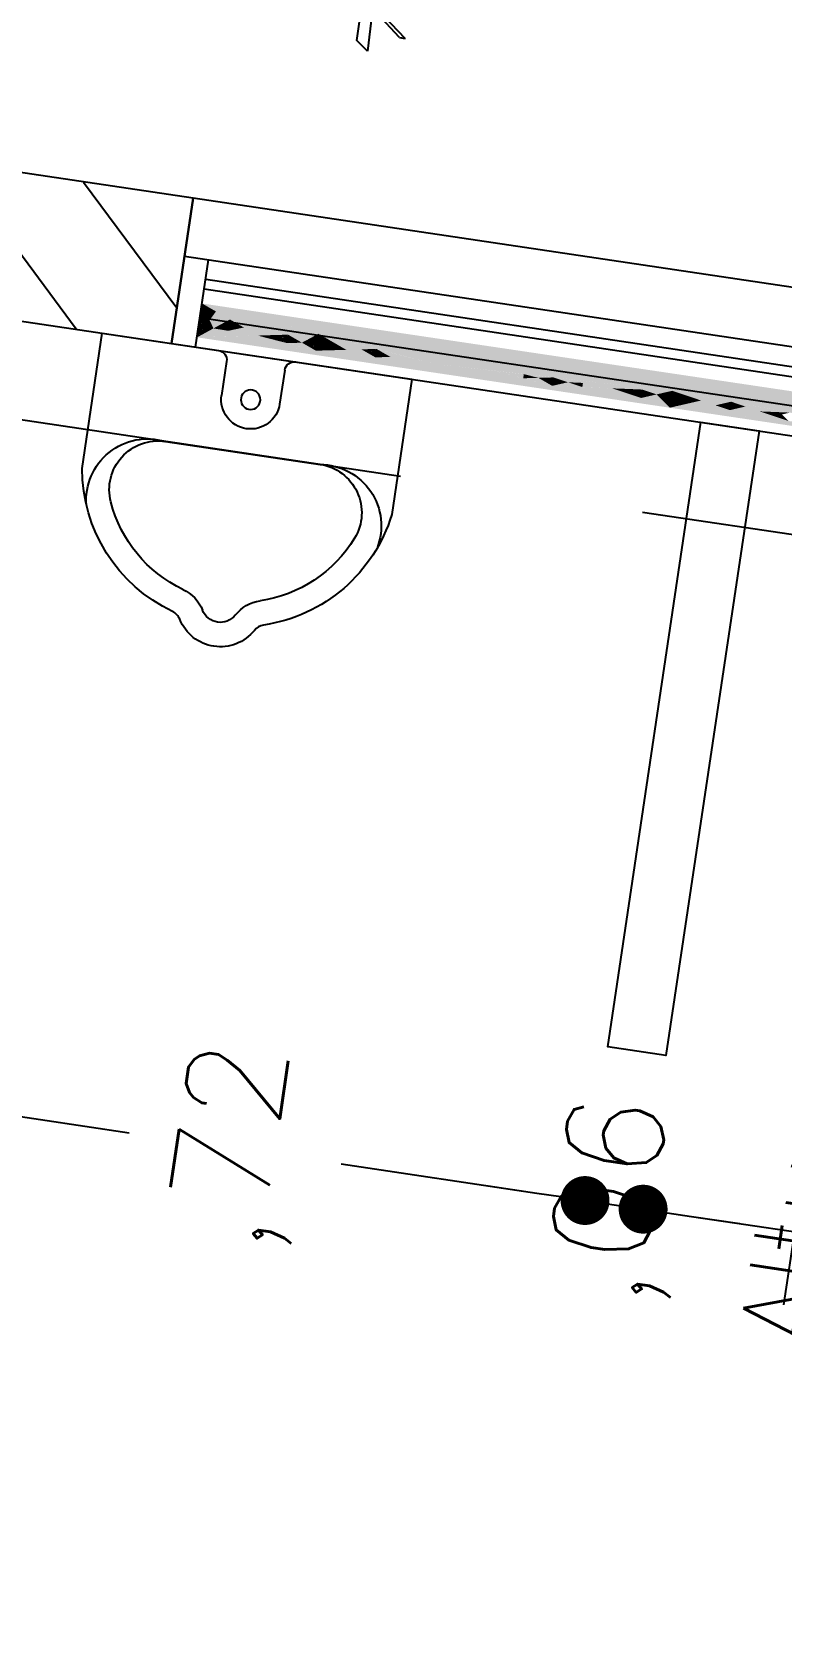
# Model space of a CAD drawing. Header units: millimetres. Extents: x 338 to 506, y 179 to 335.
# Drawn here: x 392.391 to 393.158, y 228.031 to 229.673 of the extents above; entities that cross this region are included whole.
import ezdxf

# ---------------------------------------------------------------- set-up
doc = ezdxf.new("R2010")
doc.units = ezdxf.units.MM
doc.linetypes.add('CENTER', pattern=[2, 1.25, -0.25, 0.25, -0.25])
doc.linetypes.add('DASHED2', pattern=[0.375, 0.25, -0.125])
for name, color, linetype in [('EJES_DE_COLUMNA', 255, 'DASHED2'), ('MUEBLES_FIJOS', 145, 'Continuous'), ('MUROS', 32, 'Continuous'), ('REJAS', 151, 'Continuous'), ('SEÑALIZACIÓN', 41, 'Continuous'), ('TEXTOS', 7, 'Continuous')]:
    doc.layers.add(name, color=color, linetype=linetype)
doc.styles.add('NOTAS', font='simplex.shx')
doc.styles.get("Standard").update_dxf_attribs({"font": 'ARIALUNI.ttf'})
doc.dimstyles.new('ROMANS', dxfattribs={"dimtxt": 0.1, "dimasz": 0.05, "dimexe": 0.04, "dimexo": 0.5, "dimgap": 0.05, "dimtad": 1, "dimtih": 1, "dimtoh": 1, "dimdec": 4, "dimzin": 5, "dimdsep": 46, "dimtxsty": 'Standard', "dimsah": 1, "dimcen": 0.05, "dimse1": 1, "dimse2": 1, "dimclrd": 7, "dimclre": 7, "dimclrt": 7, "dimadec": 0, "dimazin": 0, "dimtfac": 1, "dimtdec": 4, "dimtix": 1, "dimtmove": 2, "dimatfit": 3, "dimfxl": 1, "dimtolj": 1, "dimarcsym": 0})

# ---------------------------------------------------------------- blocks, each defined once
blk = doc.blocks.new('ARPLS504')
at = {"linetype": 'Continuous'}
for p, q in [((-0.4022, -0.3301), (-0.3932, -0.3176)), ((-0.3932, -0.3176), (-0.1555, -0.3164)), ((-0.3515, -0.3247), (-0.3837, -0.3664)), ((-0.3563, -0.3289), (-0.4022, -0.3301)), ((-0.3837, -0.3605), (-0.3628, -0.3342)), ((-0.3837, -0.3605), (-0.3837, -0.3664))]:
    blk.add_line(p, q, dxfattribs=at)
blk = doc.blocks.new('ACCESO_P')
at = {"color": 3}
blk.add_blockref('ARPLS504', (-8.18339, 4.92938), dxfattribs=at)
blk = doc.blocks.new('*X359')
at = {"color": 0}
for p, q in [((2939.9363, 1980.7685), (2939.7868, 1980.619)), ((2939.9363, 1980.6338), (2939.823, 1980.5204))]:
    blk.add_line(p, q, dxfattribs=at)
blk = doc.blocks.new('*U372')
at = {"layer": 'REJAS', "color": 18, "linetype": 'Continuous', "extrusion": (0, 0, -1)}
for points in [[(-2939.8051, 1980.2511), (-2939.7963, 1980.0068), (-2939.7963, 1980.4954)], [(-2939.7963, 1980.4954), (-2939.806, 1980.4903), (-2939.8078, 1980.4802)], [(-2939.8011, 1980.4929), (-2939.7963, 1980.4954), (-2939.8054, 1980.4937)], [(-2939.7963, 1980.4954), (-2939.8051, 1980.4954), (-2939.8054, 1980.4937)], [(-2939.8018, 1980.4649), (-2939.7963, 1980.4954), (-2939.8076, 1980.4649)], [(-2939.7963, 1980.4954), (-2939.8078, 1980.4802), (-2939.8076, 1980.4649)], [(-2939.8072, 1980.4344), (-2939.8007, 1980.3733), (-2939.7963, 1980.4954)], [(-2939.806, 1980.4903), (-2939.8011, 1980.4929), (-2939.8054, 1980.4937)], [(-2939.8138, 1980.0068), (-2939.8051, 1980.2511), (-2939.8313, 1980.4954)], [(-2939.8051, 1980.4954), (-2939.8138, 1980.4954), (-2939.8054, 1980.4937)], [(-2939.8138, 1980.4954), (-2939.8099, 1980.4929), (-2939.8054, 1980.4937)], [(-2939.8054, 1980.4937), (-2939.8099, 1980.4929), (-2939.806, 1980.4903)], [(-2939.806, 1980.4903), (-2939.8138, 1980.4954), (-2939.8156, 1980.4853)], [(-2939.8182, 1980.3733), (-2939.8072, 1980.4344), (-2939.8313, 1980.4954)], [(-2939.8138, 1980.0068), (-2939.8313, 1980.4954), (-2939.8313, 1979.5182)], [(-2939.8138, 1980.4954), (-2939.8313, 1980.4954), (-2939.8156, 1980.4853)], [(-2939.8313, 1980.4954), (-2939.8253, 1980.4802), (-2939.8156, 1980.4853)], [(-2939.806, 1980.4903), (-2939.8156, 1980.4853), (-2939.8078, 1980.4802)], [(-2939.8076, 1980.4649), (-2939.8078, 1980.4802), (-2939.8193, 1980.4649)], [(-2939.8193, 1980.4649), (-2939.8078, 1980.4802), (-2939.8156, 1980.4853)], [(-2939.8156, 1980.4853), (-2939.8253, 1980.4802), (-2939.8193, 1980.4649)], [(-2939.8072, 1980.4344), (-2939.8018, 1980.4649), (-2939.8076, 1980.4649)], [(-2939.8133, 1980.4496), (-2939.8072, 1980.4344), (-2939.8076, 1980.4649)], [(-2939.8193, 1980.4649), (-2939.8133, 1980.4496), (-2939.8076, 1980.4649)], [(-2939.8072, 1980.4344), (-2939.81, 1980.4191), (-2939.8056, 1980.4191)], [(-2939.807, 1980.4115), (-2939.804, 1980.4038), (-2939.8056, 1980.4191)], [(-2939.807, 1980.4115), (-2939.8079, 1980.4064), (-2939.8055, 1980.4076)], [(-2939.81, 1980.4191), (-2939.807, 1980.4115), (-2939.8056, 1980.4191)], [(-2939.81, 1980.4191), (-2939.8127, 1980.4038), (-2939.807, 1980.4115)], [(-2939.8079, 1980.4064), (-2939.807, 1980.4115), (-2939.8098, 1980.4076)], [(-2939.8067, 1980.3886), (-2939.8007, 1980.3733), (-2939.804, 1980.4038)], [(-2939.8055, 1980.4076), (-2939.8079, 1980.4064), (-2939.804, 1980.4038)], [(-2939.804, 1980.4038), (-2939.8079, 1980.4064), (-2939.8083, 1980.4038)], [(-2939.8068, 1980.4), (-2939.804, 1980.4038), (-2939.8088, 1980.4013)], [(-2939.804, 1980.4038), (-2939.8083, 1980.4038), (-2939.8088, 1980.4013)], [(-2939.8053, 1980.3962), (-2939.804, 1980.4038), (-2939.8068, 1980.3962)], [(-2939.804, 1980.4038), (-2939.8068, 1980.4), (-2939.8068, 1980.3962)], [(-2939.8067, 1980.3886), (-2939.8053, 1980.3962), (-2939.8068, 1980.3962)], [(-2939.8127, 1980.4038), (-2939.8182, 1980.3733), (-2939.8067, 1980.3886)], [(-2939.8082, 1980.3924), (-2939.8067, 1980.3886), (-2939.8068, 1980.3962)], [(-2939.8097, 1980.3962), (-2939.8068, 1980.4), (-2939.8088, 1980.4013)], [(-2939.8068, 1980.3962), (-2939.8068, 1980.4), (-2939.8097, 1980.3962)], [(-2939.8097, 1980.3962), (-2939.8082, 1980.3924), (-2939.8068, 1980.3962)], [(-2939.8127, 1980.4038), (-2939.8079, 1980.4064), (-2939.8098, 1980.4076)], [(-2939.8083, 1980.4038), (-2939.8079, 1980.4064), (-2939.8127, 1980.4038)], [(-2939.8088, 1980.4013), (-2939.8083, 1980.4038), (-2939.8127, 1980.4038)], [(-2939.8127, 1980.4038), (-2939.8112, 1980.4), (-2939.8088, 1980.4013)], [(-2939.8112, 1980.4), (-2939.8097, 1980.3962), (-2939.8088, 1980.4013)], [(-2939.8007, 1980.3733), (-2939.8037, 1980.3809), (-2939.8085, 1980.3784)], [(-2939.8085, 1980.3784), (-2939.8037, 1980.3809), (-2939.8067, 1980.3886)], [(-2939.8085, 1980.3784), (-2939.8075, 1980.3758), (-2939.8066, 1980.3771)], [(-2939.8067, 1980.3886), (-2939.8124, 1980.3809), (-2939.8085, 1980.3784)], [(-2939.809, 1980.3758), (-2939.8075, 1980.3758), (-2939.8085, 1980.3784)], [(-2939.8124, 1980.3809), (-2939.8182, 1980.3733), (-2939.8085, 1980.3784)], [(-2939.8182, 1980.3733), (-2939.8094, 1980.3733), (-2939.8085, 1980.3784)], [(-2939.8007, 1980.3733), (-2939.8026, 1980.3746), (-2939.8049, 1980.3741)], [(-2939.8049, 1980.3741), (-2939.8051, 1980.3733), (-2939.8007, 1980.3733)], [(-2939.8007, 1980.3733), (-2939.8055, 1980.3707), (-2939.8064, 1980.3656)], [(-2939.8031, 1980.372), (-2939.8007, 1980.3733), (-2939.8052, 1980.3724)], [(-2939.8007, 1980.3733), (-2939.8051, 1980.3733), (-2939.8052, 1980.3724)], [(-2939.8034, 1980.358), (-2939.8007, 1980.3733), (-2939.8063, 1980.358)], [(-2939.8007, 1980.3733), (-2939.8064, 1980.3656), (-2939.8063, 1980.358)], [(-2939.8061, 1980.3427), (-2939.8029, 1980.3122), (-2939.8007, 1980.3733)], [(-2939.8026, 1980.3746), (-2939.8046, 1980.3758), (-2939.8049, 1980.3741)], [(-2939.8055, 1980.3707), (-2939.8031, 1980.372), (-2939.8052, 1980.3724)], [(-2939.8075, 1980.3758), (-2939.8046, 1980.3758), (-2939.8066, 1980.3771)], [(-2939.8046, 1980.3758), (-2939.807, 1980.3746), (-2939.8049, 1980.3741)], [(-2939.8046, 1980.3758), (-2939.8075, 1980.3758), (-2939.807, 1980.3746)], [(-2939.807, 1980.3746), (-2939.8094, 1980.3733), (-2939.8049, 1980.3741)], [(-2939.8094, 1980.3733), (-2939.8051, 1980.3733), (-2939.8049, 1980.3741)], [(-2939.8051, 1980.3733), (-2939.8094, 1980.3733), (-2939.8052, 1980.3724)], [(-2939.8094, 1980.3733), (-2939.8075, 1980.372), (-2939.8052, 1980.3724)], [(-2939.8052, 1980.3724), (-2939.8075, 1980.372), (-2939.8055, 1980.3707)], [(-2939.8055, 1980.3707), (-2939.8094, 1980.3733), (-2939.8103, 1980.3682)], [(-2939.8055, 1980.3707), (-2939.8103, 1980.3682), (-2939.8064, 1980.3656)], [(-2939.8116, 1980.3122), (-2939.8061, 1980.3427), (-2939.8182, 1980.3733)], [(-2939.8063, 1980.358), (-2939.8064, 1980.3656), (-2939.8122, 1980.358)], [(-2939.8122, 1980.358), (-2939.8064, 1980.3656), (-2939.8103, 1980.3682)], [(-2939.807, 1980.3746), (-2939.8075, 1980.3758), (-2939.8094, 1980.3733)], [(-2939.8094, 1980.3733), (-2939.8075, 1980.3758), (-2939.809, 1980.3758)], [(-2939.8094, 1980.3733), (-2939.8182, 1980.3733), (-2939.8103, 1980.3682)], [(-2939.8182, 1980.3733), (-2939.8152, 1980.3656), (-2939.8103, 1980.3682)], [(-2939.8103, 1980.3682), (-2939.8152, 1980.3656), (-2939.8122, 1980.358)], [(-2939.8061, 1980.3427), (-2939.8034, 1980.358), (-2939.8063, 1980.358)], [(-2939.8092, 1980.3504), (-2939.8061, 1980.3427), (-2939.8063, 1980.358)], [(-2939.8122, 1980.358), (-2939.8092, 1980.3504), (-2939.8063, 1980.358)], [(-2939.8089, 1980.3275), (-2939.8029, 1980.3122), (-2939.8061, 1980.3427)], [(-2939.8029, 1980.3122), (-2939.8044, 1980.316), (-2939.8068, 1980.3148)], [(-2939.8072, 1980.3122), (-2939.8029, 1980.3122), (-2939.8068, 1980.3148)], [(-2939.8057, 1980.3084), (-2939.8029, 1980.3122), (-2939.8077, 1980.3097)], [(-2939.8029, 1980.3122), (-2939.8072, 1980.3122), (-2939.8077, 1980.3097)], [(-2939.8086, 1980.3046), (-2939.8056, 1980.2969), (-2939.8029, 1980.3122)], [(-2939.8083, 1980.2817), (-2939.8051, 1980.2511), (-2939.8029, 1980.3122)], [(-2939.8068, 1980.3148), (-2939.8044, 1980.316), (-2939.8059, 1980.3198)], [(-2939.8083, 1980.2817), (-2939.8056, 1980.2969), (-2939.8116, 1980.3122)], [(-2939.8089, 1980.3275), (-2939.8116, 1980.3122), (-2939.8059, 1980.3198)], [(-2939.8059, 1980.3198), (-2939.8087, 1980.316), (-2939.8068, 1980.3148)], [(-2939.8087, 1980.316), (-2939.8116, 1980.3122), (-2939.8068, 1980.3148)], [(-2939.8116, 1980.3122), (-2939.8072, 1980.3122), (-2939.8068, 1980.3148)], [(-2939.8072, 1980.3122), (-2939.8116, 1980.3122), (-2939.8077, 1980.3097)], [(-2939.8116, 1980.3122), (-2939.8101, 1980.3084), (-2939.8077, 1980.3097)], [(-2939.8086, 1980.3046), (-2939.8057, 1980.3084), (-2939.8077, 1980.3097)], [(-2939.8077, 1980.3097), (-2939.8101, 1980.3084), (-2939.8086, 1980.3046)], [(-2939.8072, 1980.19), (-2939.8007, 1980.129), (-2939.8051, 1980.2511)], [(-2939.8083, 1980.1595), (-2939.804, 1980.1595), (-2939.8072, 1980.19)], [(-2939.804, 1980.1595), (-2939.8067, 1980.1442), (-2939.8007, 1980.129)], [(-2939.804, 1980.1595), (-2939.8083, 1980.1595), (-2939.8067, 1980.1442)], [(-2939.8067, 1980.1442), (-2939.8083, 1980.1595), (-2939.8094, 1980.129)], [(-2939.8007, 1980.129), (-2939.8022, 1980.1328), (-2939.8046, 1980.1315)], [(-2939.8051, 1980.129), (-2939.8007, 1980.129), (-2939.8046, 1980.1315)], [(-2939.8046, 1980.1315), (-2939.8022, 1980.1328), (-2939.8037, 1980.1366)], [(-2939.8037, 1980.1366), (-2939.8052, 1980.1404), (-2939.8066, 1980.1366)], [(-2939.8037, 1980.1366), (-2939.8066, 1980.1328), (-2939.8046, 1980.1315)], [(-2939.8066, 1980.1366), (-2939.8066, 1980.1328), (-2939.8037, 1980.1366)], [(-2939.807, 1980.1302), (-2939.8046, 1980.1315), (-2939.8066, 1980.1328)], [(-2939.807, 1980.1302), (-2939.8051, 1980.129), (-2939.8046, 1980.1315)], [(-2939.8052, 1980.1404), (-2939.8067, 1980.1442), (-2939.8066, 1980.1366)], [(-2939.8067, 1980.1442), (-2939.8081, 1980.1366), (-2939.8066, 1980.1366)], [(-2939.8081, 1980.1366), (-2939.8094, 1980.129), (-2939.8066, 1980.1366)], [(-2939.8094, 1980.129), (-2939.8066, 1980.1328), (-2939.8066, 1980.1366)], [(-2939.8094, 1980.129), (-2939.807, 1980.1302), (-2939.8066, 1980.1328)], [(-2939.8072, 1980.0679), (-2939.7963, 1980.0068), (-2939.8007, 1980.129)], [(-2939.804, 1980.0984), (-2939.8007, 1980.129), (-2939.8067, 1980.1137)], [(-2939.8022, 1980.1252), (-2939.8007, 1980.129), (-2939.8046, 1980.1264)], [(-2939.8007, 1980.129), (-2939.8051, 1980.129), (-2939.8046, 1980.1264)], [(-2939.8037, 1980.1213), (-2939.8022, 1980.1252), (-2939.8046, 1980.1264)], [(-2939.8046, 1980.1264), (-2939.8066, 1980.1252), (-2939.8037, 1980.1213)], [(-2939.8037, 1980.1213), (-2939.8066, 1980.1252), (-2939.8066, 1980.1213)], [(-2939.8052, 1980.1175), (-2939.8037, 1980.1213), (-2939.8066, 1980.1213)], [(-2939.807, 1980.1277), (-2939.8046, 1980.1264), (-2939.8051, 1980.129)], [(-2939.807, 1980.1277), (-2939.8066, 1980.1252), (-2939.8046, 1980.1264)], [(-2939.807, 1980.1302), (-2939.8094, 1980.129), (-2939.8051, 1980.129)], [(-2939.8094, 1980.129), (-2939.807, 1980.1277), (-2939.8051, 1980.129)], [(-2939.8067, 1980.1137), (-2939.8052, 1980.1175), (-2939.8066, 1980.1213)], [(-2939.8066, 1980.1252), (-2939.8094, 1980.129), (-2939.8066, 1980.1213)], [(-2939.8094, 1980.129), (-2939.8081, 1980.1213), (-2939.8066, 1980.1213)], [(-2939.807, 1980.1277), (-2939.8094, 1980.129), (-2939.8066, 1980.1252)], [(-2939.8066, 1980.1213), (-2939.8081, 1980.1213), (-2939.8067, 1980.1137)], [(-2939.8067, 1980.1137), (-2939.8094, 1980.129), (-2939.8083, 1980.0984)], [(-2939.8072, 1980.0679), (-2939.8094, 1980.129), (-2939.8138, 1980.0068)], [(-2939.804, 1980.0984), (-2939.8067, 1980.1137), (-2939.8083, 1980.0984)], [(-2939.8072, 1980.0679), (-2939.804, 1980.0984), (-2939.8083, 1980.0984)], [(-2939.8089, 1980.0526), (-2939.8045, 1980.0526), (-2939.8072, 1980.0679)], [(-2939.8045, 1980.0526), (-2939.8075, 1980.045), (-2939.8018, 1980.0374)], [(-2939.8045, 1980.0526), (-2939.8089, 1980.0526), (-2939.8075, 1980.045)], [(-2939.8075, 1980.045), (-2939.8089, 1980.0526), (-2939.8105, 1980.0374)], [(-2939.8078, 1980.0221), (-2939.7963, 1980.0068), (-2939.8018, 1980.0374)], [(-2939.8018, 1980.0374), (-2939.8046, 1980.0412), (-2939.8066, 1980.0399)], [(-2939.8061, 1980.0374), (-2939.8018, 1980.0374), (-2939.8066, 1980.0399)], [(-2939.8018, 1980.0374), (-2939.8057, 1980.0348), (-2939.8033, 1980.0335)], [(-2939.8057, 1980.0348), (-2939.8018, 1980.0374), (-2939.8061, 1980.0374)], [(-2939.8033, 1980.0335), (-2939.8057, 1980.0348), (-2939.8048, 1980.0297)], [(-2939.8066, 1980.0399), (-2939.8046, 1980.0412), (-2939.8075, 1980.045)], [(-2939.8048, 1980.0297), (-2939.8105, 1980.0374), (-2939.8078, 1980.0221)], [(-2939.8048, 1980.0297), (-2939.8057, 1980.0348), (-2939.8076, 1980.0335)], [(-2939.8076, 1980.0335), (-2939.8057, 1980.0348), (-2939.8105, 1980.0374)], [(-2939.8105, 1980.0374), (-2939.8057, 1980.0348), (-2939.8061, 1980.0374)], [(-2939.8105, 1980.0374), (-2939.8061, 1980.0374), (-2939.8066, 1980.0399)], [(-2939.8075, 1980.045), (-2939.809, 1980.0412), (-2939.8066, 1980.0399)], [(-2939.809, 1980.0412), (-2939.8105, 1980.0374), (-2939.8066, 1980.0399)], [(-2939.8078, 1980.0221), (-2939.8105, 1980.0374), (-2939.8138, 1980.0068)], [(-2939.8078, 1980.0221), (-2939.806, 1980.0119), (-2939.802, 1980.0145)], [(-2939.806, 1980.0119), (-2939.8078, 1980.0221), (-2939.8108, 1980.0145)], [(-2939.802, 1980.0145), (-2939.806, 1980.0119), (-2939.7963, 1980.0068)], [(-2939.7963, 1980.0068), (-2939.806, 1980.0119), (-2939.8051, 1980.0068)], [(-2939.8029, 1979.9457), (-2939.7963, 1980.0068), (-2939.8083, 1979.9763)], [(-2939.8051, 1980.0068), (-2939.8041, 1980.0017), (-2939.7963, 1980.0068)], [(-2939.7963, 1980.0068), (-2939.8041, 1980.0017), (-2939.7993, 1979.9992)], [(-2939.8029, 1979.9457), (-2939.8007, 1979.8847), (-2939.7963, 1980.0068)], [(-2939.8051, 1979.7625), (-2939.7963, 1979.5182), (-2939.7963, 1980.0068)], [(-2939.8041, 1980.0017), (-2939.8023, 1979.9915), (-2939.7993, 1979.9992)], [(-2939.8023, 1979.9915), (-2939.8041, 1980.0017), (-2939.8081, 1979.9992)], [(-2939.809, 1980.0043), (-2939.8041, 1980.0017), (-2939.8051, 1980.0068)], [(-2939.809, 1980.0043), (-2939.8081, 1979.9992), (-2939.8041, 1980.0017)], [(-2939.8051, 1980.0068), (-2939.806, 1980.0119), (-2939.8138, 1980.0068)], [(-2939.8138, 1980.0068), (-2939.8313, 1979.5182), (-2939.8051, 1979.7625)], [(-2939.809, 1980.0043), (-2939.8051, 1980.0068), (-2939.8138, 1980.0068)], [(-2939.8138, 1980.0068), (-2939.806, 1980.0119), (-2939.8108, 1980.0145)], [(-2939.8138, 1980.0068), (-2939.8081, 1979.9992), (-2939.809, 1980.0043)], [(-2939.8111, 1979.9915), (-2939.8081, 1979.9915), (-2939.8138, 1980.0068)], [(-2939.8138, 1980.0068), (-2939.8081, 1979.9915), (-2939.8081, 1979.9992)], [(-2939.8083, 1979.9763), (-2939.8138, 1980.0068), (-2939.8116, 1979.9457)], [(-2939.8081, 1979.9915), (-2939.8023, 1979.9915), (-2939.8081, 1979.9992)], [(-2939.8023, 1979.9915), (-2939.8081, 1979.9915), (-2939.8053, 1979.9839)], [(-2939.8053, 1979.9839), (-2939.8081, 1979.9915), (-2939.8083, 1979.9763)], [(-2939.8083, 1979.9763), (-2939.8081, 1979.9915), (-2939.8111, 1979.9915)], [(-2939.8056, 1979.961), (-2939.8083, 1979.9763), (-2939.8116, 1979.9457)], [(-2939.8056, 1979.961), (-2939.8086, 1979.9534), (-2939.8029, 1979.9457)], [(-2939.8086, 1979.9534), (-2939.8077, 1979.9483), (-2939.8057, 1979.9496)], [(-2939.8077, 1979.9483), (-2939.8086, 1979.9534), (-2939.8101, 1979.9496)], [(-2939.8061, 1979.9152), (-2939.8007, 1979.8847), (-2939.8029, 1979.9457)], [(-2939.8057, 1979.9496), (-2939.8077, 1979.9483), (-2939.8029, 1979.9457)], [(-2939.8029, 1979.9457), (-2939.8077, 1979.9483), (-2939.8072, 1979.9457)], [(-2939.8061, 1979.9152), (-2939.8029, 1979.9457), (-2939.8089, 1979.9305)], [(-2939.8072, 1979.9457), (-2939.8068, 1979.9432), (-2939.8029, 1979.9457)], [(-2939.8029, 1979.9457), (-2939.8068, 1979.9432), (-2939.8044, 1979.9419)], [(-2939.8068, 1979.9432), (-2939.8059, 1979.9381), (-2939.8044, 1979.9419)], [(-2939.8059, 1979.9381), (-2939.8116, 1979.9457), (-2939.8089, 1979.9305)], [(-2939.8059, 1979.9381), (-2939.8068, 1979.9432), (-2939.8087, 1979.9419)], [(-2939.8094, 1979.8847), (-2939.8061, 1979.9152), (-2939.8116, 1979.9457)], [(-2939.8087, 1979.9419), (-2939.8068, 1979.9432), (-2939.8116, 1979.9457)], [(-2939.8116, 1979.9457), (-2939.8068, 1979.9432), (-2939.8072, 1979.9457)], [(-2939.8072, 1979.9457), (-2939.8077, 1979.9483), (-2939.8116, 1979.9457)], [(-2939.8116, 1979.9457), (-2939.8077, 1979.9483), (-2939.8101, 1979.9496)], [(-2939.8078, 1979.8999), (-2939.8034, 1979.8999), (-2939.8061, 1979.9152)], [(-2939.8034, 1979.8999), (-2939.8064, 1979.8923), (-2939.8007, 1979.8847)], [(-2939.8034, 1979.8999), (-2939.8078, 1979.8999), (-2939.8064, 1979.8923)], [(-2939.8064, 1979.8923), (-2939.8078, 1979.8999), (-2939.8094, 1979.8847)]]:
    blk.add_solid(points, dxfattribs=at)
blk = doc.blocks.new('O-INS-P')
at = {"layer": 'MUEBLES_FIJOS'}
for p, q in [((0.16, 0), (-0.16, 0)), ((0.16, -0.14), (0.16, 0)), ((-0.16, 0), (-0.16, -0.14)), ((-0.03, -0.01), (-0.03, -0.045)), ((0.03, -0.01), (0.03, -0.045)), ((0.0799, -0.1), (-0.0799, -0.1))]:
    blk.add_line(p, q, dxfattribs=at)
blk.add_lwpolyline([(-0.16, -0.14, 0.289691), (-0.0471, -0.271, -0.189721), (-0.0385, -0.2778, 0.576215), (0.0385, -0.2778, -0.189721), (0.0471, -0.271, 0.289691), (0.16, -0.14)], format="xyb", dxfattribs=at)
blk.add_circle((0, -0.045), 0.01, dxfattribs=at)
for centre, radius, start, end in [((0.04, -0.01), 0.01, 90, 180), ((-0.04, -0.01), 0.01, 0, 90), ((0, -0.045), 0.03, 180, 360), ((-0.0889, -0.1623), 0.0629, 81.8326, 193.001), ((-0.0799, -0.15), 0.05, 90, 202.8969), ((0.0889, -0.1623), 0.0629, 346.999, 98.1674), ((0.0799, -0.15), 0.05, 337.1031, 90), ((0, -0.1162), 0.1368, 202.8969, 253.0678), ((0, -0.1162), 0.1368, 286.9322, 337.1031), ((-0.0515, -0.2853), 0.04, 30.0976, 73.0678), ((0.0515, -0.2853), 0.04, 106.9322, 149.9024), ((0, -0.2555), 0.0195, 210.0976, 329.9024)]:
    blk.add_arc(centre, radius, start, end, dxfattribs=at)
blk = doc.blocks.new('*U437')
at = {"layer": 'TEXTOS', "linetype": 'ByBlock'}
blk.add_line((2939.0659, 1979.7566), (2938.9059, 1979.7566), dxfattribs=at)
blk.add_lwpolyline([(2939.4149, 1979.5958), (2939.0659, 1979.7566)], dxfattribs=at)
at = {"layer": 'TEXTOS'}
blk.add_solid([(2939.4205, 1979.608), (2939.4876, 1979.5624), (2939.4094, 1979.5837)], dxfattribs=at)
at = {"layer": 'TEXTOS', "style": 'NOTAS'}
for s, p in [('Altura', (2938.8659, 1979.7166)), ('reborde 380mm', (2938.8659, 1979.5832))]:
    blk.add_text(s, height=0.08, dxfattribs=at).set_placement(p)
blk = doc.blocks.new('_DOT')
at = {"color": 0, "linetype": 'ByBlock'}
blk.add_line((-0.5, 0), (-1, 0), dxfattribs=at)
at = {"color": 0, "linetype": 'ByBlock', "const_width": 0.5}
blk.add_lwpolyline([(-0.25, 0, 1), (0.25, 0, 1)], format="xyb", close=True, dxfattribs=at)
blk = doc.blocks.new('*U1124')
at = {"layer": 'TEXTOS', "color": 7, "style": 'NOTAS'}
blk.add_text(',72', height=0.1, dxfattribs=at).set_placement((2938.8769, 1980.2942))
blk = doc.blocks.new('*D459')
at = {"layer": 'DEFPOINTS', "color": 0, "transparency": 16777216}
for p in [(2939.1405, 1980.6962), (2938.9816, 1979.9731), (2939.1405, 1979.9731)]:
    blk.add_point(p, dxfattribs=at)
at = {"layer": 'TEXTOS', "color": 7, "transparency": 16777216}
for p, q in [((2938.9816, 1980.6462), (2938.9816, 1980.4442)), ((2938.9816, 1980.0231), (2938.9816, 1980.2251))]:
    blk.add_line(p, q, dxfattribs=at)
at = {"transparency": 16777216}
blk.add_blockref('*U1124', (0, 0), dxfattribs=at)
at = {"layer": 'TEXTOS', "color": 7, "transparency": 16777216, "xscale": 0.05, "yscale": 0.05, "zscale": 0.05}
for p, rotation in [((2938.9816, 1980.6962), 90), ((2938.9816, 1979.9731), 270)]:
    blk.add_blockref('_DOT', p, dxfattribs=dict(at, rotation=rotation))
blk = doc.blocks.new('*U1125')
at = {"layer": 'TEXTOS', "color": 7, "style": 'NOTAS'}
blk.add_text(',06', height=0.1, dxfattribs=at).set_placement((2938.8792, 1979.9027))
blk = doc.blocks.new('*D460')
at = {"layer": 'DEFPOINTS', "color": 0, "transparency": 16777216}
for p in [(2939.1405, 1979.9731), (2938.9816, 1979.9131), (2939.1405, 1979.9131)]:
    blk.add_point(p, dxfattribs=at)
at = {"layer": 'TEXTOS', "color": 7, "transparency": 16777216}
for p, q in [((2938.9816, 1980.0231), (2938.9816, 1980.0731)), ((2938.9816, 1979.9731), (2938.9816, 1979.9131)), ((2938.9816, 1979.8631), (2938.9816, 1979.8131))]:
    blk.add_line(p, q, dxfattribs=at)
at = {"transparency": 16777216}
blk.add_blockref('*U1125', (0, 0), dxfattribs=at)
at = {"layer": 'TEXTOS', "color": 7, "transparency": 16777216, "xscale": 0.05, "yscale": 0.05, "zscale": 0.05}
for p, rotation in [((2938.9816, 1979.9731), 270), ((2938.9816, 1979.9131), 90)]:
    blk.add_blockref('_DOT', p, dxfattribs=dict(at, rotation=rotation))
blk = doc.blocks.new('*U1126')
at = {"layer": 'TEXTOS', "color": 7, "style": 'NOTAS'}
blk.add_text(',89', height=0.1, dxfattribs=at).set_placement((2938.8792, 1979.4266))
blk = doc.blocks.new('*D461')
at = {"layer": 'DEFPOINTS', "color": 0, "transparency": 16777216}
for p in [(2939.1405, 1979.9131), (2938.9816, 1979.021), (2939.1405, 1979.021)]:
    blk.add_point(p, dxfattribs=at)
at = {"layer": 'TEXTOS', "color": 7, "transparency": 16777216}
for p, q in [((2938.9816, 1979.8631), (2938.9816, 1979.5766)), ((2938.9816, 1979.071), (2938.9816, 1979.3576))]:
    blk.add_line(p, q, dxfattribs=at)
at = {"transparency": 16777216}
blk.add_blockref('*U1126', (0, 0), dxfattribs=at)
at = {"layer": 'TEXTOS', "color": 7, "transparency": 16777216, "xscale": 0.05, "yscale": 0.05, "zscale": 0.05}
for p, rotation in [((2938.9816, 1979.9131), 90), ((2938.9816, 1979.021), 270)]:
    blk.add_blockref('_DOT', p, dxfattribs=dict(at, rotation=rotation))
blk = doc.blocks.new('EJES_ESTRUCTURALES')
at = {"layer": 'EJES_DE_COLUMNA', "color": 9, "linetype": 'CENTER'}
blk.add_line((678.14128, 131.2663), (678.14128, 199.7363), dxfattribs=at)
blk = doc.blocks.new('BAÑOS_PUBLICOS_PISO_1')
at = {"layer": 'MUROS'}
for points in [[(2939.7863, 1980.52044), (2939.9363, 1980.52044), (2939.9363, 1981.48867), (2939.7863, 1981.48867)], [(2939.9363, 1980.52044), (2939.7863, 1980.52044), (2939.7863, 1975.92044), (2939.9363, 1975.92044)]]:
    blk.add_lwpolyline(points, close=True, dxfattribs=at)
blk.add_lwpolyline([(2939.7863, 1979.97315), (2939.7863, 1979.91315), (2939.14053, 1979.91315), (2939.14053, 1979.97315), (2939.7863, 1979.97315)], dxfattribs=at)
at = {"layer": 'REJAS', "color": 18}
for p, q in [((2939.7863, 1980.52044), (2939.8763, 1980.52044)), ((2939.8763, 1978.52044), (2939.8763, 1980.52044)), ((2939.7863, 1980.49544), (2939.8763, 1980.49544)), ((2939.8163, 1978.54544), (2939.8163, 1980.49544)), ((2939.8463, 1980.49544), (2939.8463, 1978.54544)), ((2939.8563, 1980.49544), (2939.8563, 1978.54544))]:
    blk.add_line(p, q, dxfattribs=at)
blk.add_blockref('*U437', (0, 0))
at = {"layer": 'MUEBLES_FIJOS', "xscale": -1, "rotation": 270}
blk.add_blockref('O-INS-P', (2939.7863, 1980.43188), dxfattribs=at)
at = {"layer": 'MUROS', "linetype": 'Continuous'}
blk.add_blockref('*X359', (0, 0), dxfattribs=at)
at = {"layer": 'REJAS', "color": 18, "linetype": 'Continuous'}
blk.add_blockref('*U372', (0, 0), dxfattribs=at)
at = {"layer": 'TEXTOS'}
for base, p1, p2, picture, middle in [((2938.98162, 1979.97315), (2939.14053, 1980.69617), (2939.14053, 1979.97315), '*D459', (2938.98162, 1980.33466)), ((2938.98162, 1979.91315), (2939.14053, 1979.97315), (2939.14053, 1979.91315), '*D460', (2938.98162, 1979.94315)), ((2938.98162, 1979.02103), (2939.14053, 1979.91315), (2939.14053, 1979.02103), '*D461', (2938.98162, 1979.46709))]:
    dim = blk.add_linear_dim(base=base, p1=p1, p2=p2, angle=90, dimstyle='ROMANS', dxfattribs=at)
    dim.commit()
    dim.dimension.update_dxf_attribs({"geometry": picture, "text_midpoint": middle})
blk = doc.blocks.new('A$C7152A42C')
at = {"color": 18}
blk.add_blockref('BAÑOS_PUBLICOS_PISO_1', (-2892.7659, -1880.28762), dxfattribs=at)
at = {"layer": 'EJES_DE_COLUMNA'}
blk.add_blockref('EJES_ESTRUCTURALES', (-631.22088, -95.28525), dxfattribs=at)
at = {"layer": 'SEÑALIZACIÓN'}
blk.add_blockref('ACCESO_P', (55.93114, 95.47931), dxfattribs=at)

msp = doc.modelspace()

# ---------------------------------------------------------------- block references
at = {"layer": 'MUROS', "color": 32, "rotation": 81.53046525965426}
msp.add_blockref('A$C7152A42C', (484.7482, 168.0844), dxfattribs=at)

doc.saveas('drawing.dxf')
